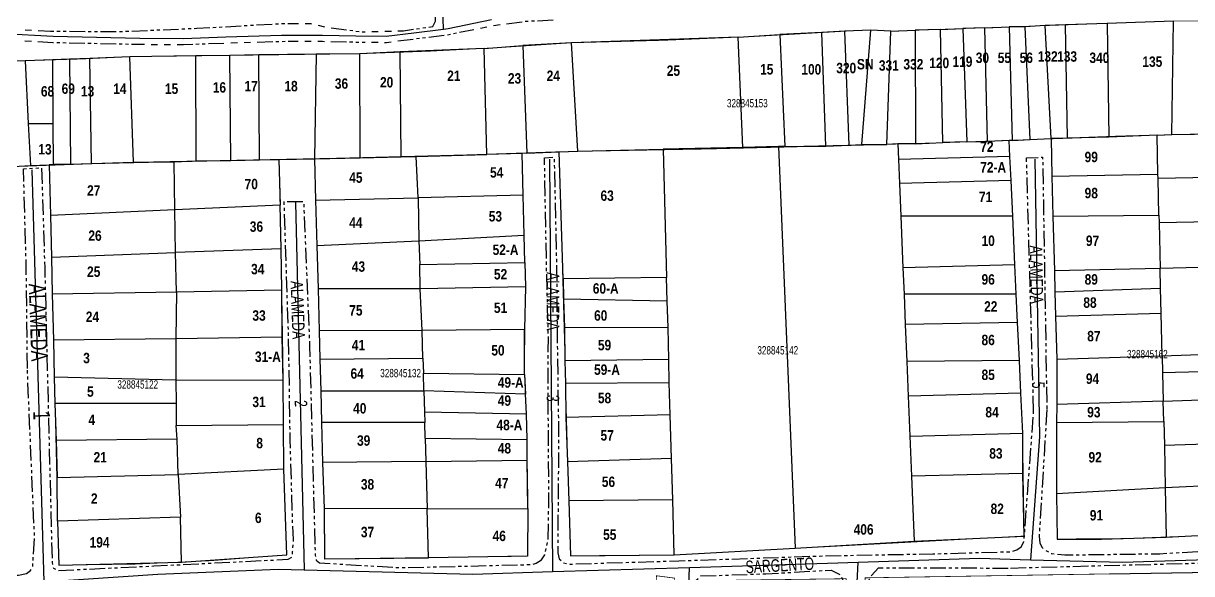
# Model space of a CAD drawing. Extents: x 204381 to 207261, y 4847713 to 4851061.
# Drawn here: x 204759.9 to 205040.5, y 4848637 to 4848769.2 of the extents above; entities that cross this region are included whole.
import ezdxf
from ezdxf.enums import TextEntityAlignment as Align

# ---------------------------------------------------------------- set-up
doc = ezdxf.new("R2010")
doc.units = 0
doc.header["$LTSCALE"] = 1.5
doc.header["$MEASUREMENT"] = 0
doc.linetypes.add('PHANTOMX2', pattern=[5, 2.5, -0.5, 0.5, -0.5, 0.5, -0.5])
for name, color, linetype in [('CD-MALHA-LOTES', 40, 'CONTINUOUS'), ('CD_TXT_QUADRA', 7, 'CONTINUOUS'), ('RU-QUADRAS', 210, 'CONTINUOUS'), ('SV-EIXO-RUA-N-PAV', 6, 'CONTINUOUS'), ('SV-RUA-NAO-PAV-S-GUIA-C-GUIA', 7, 'PHANTOMX2'), ('SV-TXT-RUA-N-PAV-S-GUIA-C-GUIA', 7, 'CONTINUOUS'), ('Th_NmrPort', 7, 'CONTINUOUS')]:
    doc.layers.add(name, color=color, linetype=linetype)
doc.styles.add('ARIAL', font='ARIAL.TTF')
doc.styles.get("Standard").update_dxf_attribs({"font": 'swisscbo.ttf'})

msp = doc.modelspace()

# ---------------------------------------------------------------- linework, layer by layer
at = {"layer": 'CD-MALHA-LOTES', "linetype": 'Continuous'}
for points in [[(205010.19, 4848768.87), (205005.3, 4848768.66)], [(205020.21, 4848769.19), (205010.19, 4848768.87)], [(205010.68, 4848741.6), (205010.19, 4848768.87)], [(205036.14, 4848769.76), (205020.21, 4848769.19)], [(205020.21, 4848769.19), (205020.58, 4848741.86)], [(205035.73, 4848742.47), (205036.14, 4848769.76)], [(204931.56, 4848765.86), (204941.61, 4848766.5)], [(204951.69, 4848766.99), (204941.61, 4848766.5)], [(204941.61, 4848766.5), (204942.81, 4848739.63)], [(204957.16, 4848767.31), (204951.69, 4848766.99)], [(204952.65, 4848739.69), (204951.69, 4848766.99)], [(204963.44, 4848767.56), (204957.16, 4848767.31)], [(204958.23, 4848739.9), (204957.16, 4848767.31)], [(204961.23, 4848740.12), (204963.44, 4848767.56)], [(204968.22, 4848767.33), (204963.44, 4848767.56)], [(204967.23, 4848740.12), (204968.22, 4848767.33)], [(204968.22, 4848767.33), (204974.11, 4848767.54)], [(204980.18, 4848767.76), (204974.11, 4848767.54)], [(204974.11, 4848767.54), (204974.19, 4848740.29)], [(204980.18, 4848767.76), (204985.48, 4848768)], [(204980.73, 4848740.55), (204980.18, 4848767.76)], [(204990.83, 4848768.14), (204985.48, 4848768)], [(204985.48, 4848768), (204986.48, 4848740.72)], [(204990.83, 4848768.14), (204996.68, 4848768.35)], [(204991.45, 4848740.81), (204990.83, 4848768.14)], [(205000.51, 4848768.35), (204996.68, 4848768.35)], [(204996.68, 4848768.35), (204997.38, 4848741.07)], [(205005.3, 4848768.66), (205000.51, 4848768.35)], [(205001.71, 4848741.27), (205000.51, 4848768.35)], [(205006.76, 4848741.51), (205005.3, 4848768.66)], [(204870.55, 4848763.17), (204879.82, 4848763.87)], [(204891.53, 4848764.53), (204879.82, 4848763.87)], [(204879.82, 4848763.87), (204880.78, 4848737.97)], [(204931.56, 4848765.86), (204891.53, 4848764.53)], [(204893.06, 4848738.46), (204891.53, 4848764.53)], [(204932.65, 4848739.39), (204931.56, 4848765.86)], [(204771, 4848760.57), (204766.95, 4848760.4)], [(204775.84, 4848760.77), (204771, 4848760.57)], [(204771, 4848760.57), (204771.24, 4848735.4)], [(204785.44, 4848761.18), (204775.84, 4848760.77)], [(204776.3, 4848735.51), (204775.84, 4848760.77)], [(204801.34, 4848761.4), (204785.44, 4848761.18)], [(204786.36, 4848735.82), (204785.44, 4848761.18)], [(204809.48, 4848761.51), (204801.34, 4848761.4)], [(204801.37, 4848736.2), (204801.34, 4848761.4)], [(204816.44, 4848761.62), (204809.48, 4848761.51)], [(204809.74, 4848736.23), (204809.48, 4848761.51)], [(204830.24, 4848761.8), (204816.44, 4848761.62)], [(204816.58, 4848736.37), (204816.44, 4848761.62)], [(204830.24, 4848761.8), (204829.83, 4848736.66)], [(204840.69, 4848761.9), (204830.24, 4848761.8)], [(204850.42, 4848762.37), (204840.69, 4848761.9)], [(204840.78, 4848736.89), (204840.69, 4848761.9)], [(204870.55, 4848763.17), (204850.42, 4848762.37)], [(204850.65, 4848737.1), (204850.42, 4848762.37)], [(204871.17, 4848737.68), (204870.55, 4848763.17)], [(204760.38, 4848760.22), (204750.7, 4848760.11)], [(204766.95, 4848760.4), (204760.38, 4848760.22)], [(204760.38, 4848760.22), (204761.06, 4848745.15)], [(204767.09, 4848745.15), (204766.95, 4848760.4)], [(204761.06, 4848745.15), (204761.6, 4848735.04)], [(204761.06, 4848745.15), (204767.09, 4848745.15)], [(204767.18, 4848735.29), (204767.09, 4848745.15)], [(204986.48, 4848740.72), (204991.45, 4848740.81)], [(204996.66, 4848741.03), (204991.45, 4848740.81)], [(204997.38, 4848741.07), (204996.66, 4848741.03)], [(204996.83, 4848737.22), (204996.66, 4848741.03)], [(204997.38, 4848741.07), (205001.71, 4848741.27)], [(205001.71, 4848741.27), (205006.76, 4848741.51)], [(205010.68, 4848741.6), (205006.76, 4848741.51)], [(205006.76, 4848741.51), (205006.9, 4848732.45)], [(205020.58, 4848741.86), (205010.68, 4848741.6)], [(205032.16, 4848742.3), (205020.58, 4848741.86)], [(205032.16, 4848742.3), (205035.73, 4848742.47)], [(205032.37, 4848732.94), (205032.16, 4848742.3)], [(205035.73, 4848742.47), (205046.71, 4848742.65)], [(204880.78, 4848737.97), (204888.56, 4848738.35)], [(204888.56, 4848738.35), (204893.06, 4848738.46)], [(204889.57, 4848707.82), (204888.56, 4848738.35)], [(204893.06, 4848738.46), (204913.59, 4848738.93)], [(204932.65, 4848739.39), (204913.59, 4848738.93)], [(204913.59, 4848738.93), (204914.33, 4848708.1)], [(204941.29, 4848739.58), (204932.65, 4848739.39)], [(204942.81, 4848739.63), (204941.29, 4848739.58)], [(204941.29, 4848739.58), (204945.26, 4848643.11)], [(204942.81, 4848739.63), (204952.65, 4848739.69)], [(204952.65, 4848739.69), (204958.23, 4848739.9)], [(204958.23, 4848739.9), (204961.23, 4848740.12)], [(204961.23, 4848740.12), (204967.23, 4848740.12)], [(204969.91, 4848740.22), (204967.23, 4848740.12)], [(204974.19, 4848740.29), (204969.91, 4848740.22)], [(204969.91, 4848740.22), (204970.05, 4848736.52)], [(204974.19, 4848740.29), (204980.73, 4848740.55)], [(204986.48, 4848740.72), (204980.73, 4848740.55)], [(204761.6, 4848735.04), (204766.14, 4848735.23)], [(204767.18, 4848735.29), (204766.14, 4848735.23)], [(204766.14, 4848735.23), (204766.42, 4848723.03)], [(204771.24, 4848735.4), (204767.18, 4848735.29)], [(204771.24, 4848735.4), (204776.3, 4848735.51)], [(204776.3, 4848735.51), (204786.36, 4848735.82)], [(204786.36, 4848735.82), (204796.09, 4848735.93)], [(204796.09, 4848735.93), (204801.37, 4848736.2)], [(204796.29, 4848724.36), (204796.09, 4848735.93)], [(204801.37, 4848736.2), (204809.74, 4848736.23)], [(204809.74, 4848736.23), (204816.58, 4848736.37)], [(204816.58, 4848736.37), (204821.25, 4848736.49)], [(204821.25, 4848736.49), (204829.83, 4848736.66)], [(204821.25, 4848736.49), (204821.54, 4848725.48)], [(204829.83, 4848736.66), (204840.78, 4848736.89)], [(204829.83, 4848736.66), (204830.1, 4848726.71)], [(204840.78, 4848736.89), (204850.65, 4848737.1)], [(204850.65, 4848737.1), (204854.22, 4848737.18)], [(204854.22, 4848737.18), (204871.17, 4848737.68)], [(204854.7, 4848727.3), (204854.22, 4848737.18)], [(204879.66, 4848737.94), (204871.17, 4848737.68)], [(204880.78, 4848737.97), (204879.66, 4848737.94)], [(204879.92, 4848727.93), (204879.66, 4848737.94)], [(204996.83, 4848737.22), (204970.05, 4848736.52)], [(204970.05, 4848736.52), (204970.3, 4848730.7)], [(204997.1, 4848731.41), (204996.83, 4848737.22)], [(204754.86, 4848734.67), (204761.6, 4848735.04)], [(205006.9, 4848732.45), (205032.37, 4848732.94)], [(205006.9, 4848732.45), (205007.16, 4848722.84)], [(205032.4, 4848731.96), (205032.37, 4848732.94)], [(205057.42, 4848732.42), (205032.4, 4848731.96)], [(204997.1, 4848731.41), (204970.3, 4848730.7)], [(204970.3, 4848730.7), (204970.62, 4848722.83)], [(204997.49, 4848722.83), (204997.1, 4848731.41)], [(205032.6, 4848723.08), (205032.4, 4848731.96)], [(204830.1, 4848726.71), (204854.7, 4848727.3)], [(204879.92, 4848727.93), (204854.7, 4848727.3)], [(204854.7, 4848727.3), (204854.87, 4848716.94)], [(204880.18, 4848718.27), (204879.92, 4848727.93)], [(204796.29, 4848724.36), (204766.42, 4848723.03)], [(204821.54, 4848725.48), (204796.29, 4848724.36)], [(204796.48, 4848714.12), (204796.29, 4848724.36)], [(204821.78, 4848715.02), (204821.54, 4848725.48)], [(204830.1, 4848726.71), (204830.39, 4848715.84)], [(204766.42, 4848723.03), (204766.65, 4848713.05)], [(204997.49, 4848722.83), (204970.62, 4848722.83)], [(204970.62, 4848722.83), (204971.14, 4848710.48)], [(204998.03, 4848711.19), (204997.49, 4848722.83)], [(205007.16, 4848722.84), (205032.6, 4848723.08)], [(205007.16, 4848722.84), (205007.51, 4848709.71)], [(205032.6, 4848723.08), (205032.64, 4848721.34)], [(205032.64, 4848721.34), (205057.67, 4848721.81)], [(205032.64, 4848721.34), (205032.9, 4848710.32)], [(204830.39, 4848715.84), (204854.87, 4848716.94)], [(204830.39, 4848715.84), (204830.67, 4848705.43)], [(204854.87, 4848716.94), (204880.18, 4848718.27)], [(204854.87, 4848716.94), (204855.12, 4848711.28)], [(204880.36, 4848711.72), (204880.18, 4848718.27)], [(204766.65, 4848713.05), (204796.48, 4848714.12)], [(204766.65, 4848713.05), (204766.86, 4848704.17)], [(204821.78, 4848715.02), (204796.48, 4848714.12)], [(204796.65, 4848704.7), (204796.48, 4848714.12)], [(204822.01, 4848705.16), (204821.78, 4848715.02)], [(204855.12, 4848711.28), (204880.36, 4848711.72)], [(204855.17, 4848705.43), (204855.12, 4848711.28)], [(204880.36, 4848711.72), (204880.51, 4848705.92)], [(204998.03, 4848711.19), (204971.14, 4848710.48)], [(204971.14, 4848710.48), (204971.4, 4848704.12)], [(204998.35, 4848704.12), (204998.03, 4848711.19)], [(205032.9, 4848710.32), (205007.51, 4848709.71)], [(205057.92, 4848710.93), (205032.9, 4848710.32)], [(205033.01, 4848705.6), (205032.9, 4848710.32)], [(204914.33, 4848708.1), (204889.57, 4848707.82)], [(204889.57, 4848707.82), (204889.64, 4848702.95)], [(204914.53, 4848702.43), (204914.33, 4848708.1)], [(205007.51, 4848709.71), (205007.65, 4848704.66)], [(204766.86, 4848704.17), (204796.65, 4848704.7)], [(204796.65, 4848704.7), (204796.53, 4848693.43)], [(204796.65, 4848704.7), (204822.01, 4848705.16)], [(204822.03, 4848693.81), (204822.01, 4848705.16)], [(204855.17, 4848705.43), (204830.67, 4848705.43)], [(204830.67, 4848705.43), (204830.94, 4848695.31)], [(204880.51, 4848705.92), (204855.17, 4848705.43)], [(204855.67, 4848695.43), (204855.17, 4848705.43)], [(204880.51, 4848705.92), (204880.27, 4848695.6)], [(205007.65, 4848704.66), (205033.01, 4848705.6)], [(205007.65, 4848704.66), (205007.8, 4848698.85)], [(205033.15, 4848699.55), (205033.01, 4848705.6)], [(204766.86, 4848704.17), (204767.11, 4848693.05)], [(204914.53, 4848702.43), (204889.64, 4848702.95)], [(204889.64, 4848702.95), (204889.84, 4848696.02)], [(204914.73, 4848696.08), (204914.53, 4848702.43)], [(204998.35, 4848704.12), (204971.4, 4848704.12)], [(204971.4, 4848704.12), (204971.71, 4848696.8)], [(204998.67, 4848697.28), (204998.35, 4848704.12)], [(205007.8, 4848698.85), (205033.15, 4848699.55)], [(205007.8, 4848698.85), (205008.08, 4848688.48)], [(205033.39, 4848689.33), (205033.15, 4848699.55)], [(204914.73, 4848696.08), (204889.84, 4848696.02)], [(204889.84, 4848696.02), (204889.97, 4848688.14)], [(204914.93, 4848688.41), (204914.73, 4848696.08)], [(204998.67, 4848697.28), (204971.71, 4848696.8)], [(204971.71, 4848696.8), (204972.08, 4848687.94)], [(204999.09, 4848688.18), (204998.67, 4848697.28)], [(204796.53, 4848693.43), (204767.11, 4848693.05)], [(204822.03, 4848693.81), (204796.53, 4848693.43)], [(204796.53, 4848693.43), (204796.53, 4848683.46)], [(204822.32, 4848683.4), (204822.03, 4848693.81)], [(204855.67, 4848695.43), (204830.94, 4848695.31)], [(204830.94, 4848695.31), (204831.12, 4848688.48)], [(204880.27, 4848695.6), (204855.67, 4848695.43)], [(204855.86, 4848688.72), (204855.67, 4848695.43)], [(204880.23, 4848684.82), (204880.27, 4848695.6)], [(204767.11, 4848693.05), (204767.32, 4848684.17)], [(204831.12, 4848688.48), (204855.86, 4848688.72)], [(204831.12, 4848688.48), (204831.32, 4848680.9)], [(204855.86, 4848688.72), (204855.97, 4848685.18)], [(204914.93, 4848688.41), (204889.97, 4848688.14)], [(204889.97, 4848688.14), (204890.1, 4848682.64)], [(204915, 4848682.84), (204914.93, 4848688.41)], [(204999.09, 4848688.18), (204972.08, 4848687.94)], [(204972.08, 4848687.94), (204972.42, 4848679.62)], [(204999.45, 4848680.33), (204999.09, 4848688.18)], [(205008.08, 4848688.48), (205008.07, 4848677.63)], [(205008.08, 4848688.48), (205033.39, 4848689.33)], [(205033.39, 4848689.33), (205058.4, 4848690.17)], [(205033.39, 4848689.33), (205033.48, 4848685.19)], [(204855.97, 4848685.18), (204880.23, 4848684.82)], [(204856.09, 4848680.87), (204855.97, 4848685.18)], [(204880.23, 4848684.82), (204880.48, 4848680.09)], [(205058.49, 4848685.88), (205033.48, 4848685.19)], [(205033.48, 4848685.19), (205033.64, 4848678.44)], [(204796.53, 4848683.46), (204767.32, 4848684.17)], [(204767.32, 4848684.17), (204767.47, 4848677.85)], [(204822.32, 4848683.4), (204796.53, 4848683.46)], [(204796.53, 4848683.46), (204796.61, 4848677.83)], [(204822.39, 4848672.8), (204822.32, 4848683.4)], [(204915, 4848682.84), (204890.1, 4848682.64)], [(204890.1, 4848682.64), (204890.17, 4848674.47)], [(204915.2, 4848675.13), (204915, 4848682.84)], [(204831.32, 4848680.9), (204856.09, 4848680.87)], [(204831.32, 4848680.9), (204831.52, 4848673.3)], [(204880.48, 4848680.09), (204856.09, 4848680.87)], [(204856.09, 4848680.87), (204856.23, 4848675.83)], [(204880.73, 4848675.36), (204880.48, 4848680.09)], [(204999.45, 4848680.33), (204972.42, 4848679.62)], [(204972.42, 4848679.62), (204972.82, 4848670.01)], [(204999.89, 4848670.71), (204999.45, 4848680.33)], [(205033.64, 4848678.44), (205058.65, 4848679.28)], [(204796.61, 4848677.83), (204767.47, 4848677.85)], [(204767.47, 4848677.85), (204767.8, 4848668.96)], [(204796.61, 4848677.83), (204796.61, 4848672.55)], [(205008.07, 4848677.63), (205007.99, 4848673.25)], [(205033.64, 4848678.44), (205008.07, 4848677.63)], [(205033.75, 4848673.51), (205033.64, 4848678.44)], [(204856.23, 4848675.83), (204880.73, 4848675.36)], [(204856.23, 4848675.83), (204856.3, 4848673.3)], [(204880.86, 4848669.23), (204880.73, 4848675.36)], [(204915.2, 4848675.13), (204890.17, 4848674.47)], [(204890.17, 4848674.47), (204890.61, 4848663.87)], [(204915.53, 4848664.67), (204915.2, 4848675.13)], [(205007.99, 4848673.25), (205033.75, 4848673.51)], [(205033.75, 4848673.51), (205033.92, 4848667.81)], [(204796.61, 4848672.55), (204822.39, 4848672.8)], [(204796.82, 4848669.28), (204796.61, 4848672.55)], [(204822.46, 4848662.09), (204822.39, 4848672.8)], [(204831.52, 4848673.3), (204831.78, 4848663.7)], [(204856.3, 4848673.3), (204831.52, 4848673.3)], [(204856.41, 4848669.5), (204856.3, 4848673.3)], [(204972.82, 4848670.01), (204999.89, 4848670.71)], [(204999.93, 4848661.01), (204999.89, 4848670.71)], [(205007.99, 4848673.25), (205007.99, 4848656.14)], [(204796.82, 4848669.28), (204767.8, 4848668.96)], [(204767.8, 4848668.96), (204768.05, 4848660.11)], [(204797.1, 4848660.82), (204796.82, 4848669.28)], [(204856.41, 4848669.5), (204880.86, 4848669.23)], [(204856.41, 4848669.5), (204856.57, 4848663.94)], [(204880.86, 4848664.2), (204880.86, 4848669.23)], [(204972.82, 4848670.01), (204973.22, 4848660.4)], [(205033.92, 4848667.81), (205058.89, 4848668.68)], [(205033.92, 4848667.81), (205034.12, 4848657.57)], [(204856.57, 4848663.94), (204831.78, 4848663.7)], [(204831.78, 4848663.7), (204832.11, 4848652.6)], [(204856.57, 4848663.94), (204880.86, 4848664.2)], [(204856.57, 4848663.94), (204856.9, 4848652.57)], [(204881.03, 4848652.65), (204880.86, 4848664.2)], [(204915.53, 4848664.67), (204890.61, 4848663.87)], [(204890.61, 4848663.87), (204890.9, 4848654.47)], [(204915.86, 4848654.7), (204915.53, 4848664.67)], [(204768.05, 4848660.11), (204797.1, 4848660.82)], [(204768.12, 4848649.56), (204768.05, 4848660.11)], [(204822.46, 4848662.09), (204797.1, 4848660.82)], [(204797.1, 4848660.82), (204797.63, 4848650.52)], [(204823.15, 4848641.48), (204822.46, 4848662.09)], [(204999.93, 4848661.01), (204973.22, 4848660.4)], [(204973.22, 4848660.4), (204973.87, 4848644.74)], [(205000.26, 4848646.01), (204999.93, 4848661.01)], [(205034.12, 4848657.57), (205007.99, 4848656.14)], [(205047.62, 4848658.21), (205034.12, 4848657.57)], [(205034.12, 4848657.57), (205034.31, 4848645.71)], [(204915.86, 4848654.7), (204890.9, 4848654.47)], [(204890.9, 4848654.47), (204891.29, 4848641.26)], [(204916.19, 4848641.47), (204915.86, 4848654.7)], [(205007.99, 4848656.14), (205008.16, 4848645.29)], [(204856.9, 4848652.57), (204832.11, 4848652.6)], [(204832.11, 4848652.6), (204832.2, 4848640.5)], [(204856.9, 4848652.57), (204881.03, 4848652.65)], [(204857.23, 4848640.75), (204856.9, 4848652.57)], [(204881.03, 4848652.65), (204880.95, 4848641.15)], [(204797.63, 4848650.52), (204768.12, 4848649.56)], [(204768.12, 4848649.56), (204768.41, 4848639)], [(204797.89, 4848639.69), (204797.63, 4848650.52)], [(204973.87, 4848644.74), (205000.26, 4848646.01)], [(205018.81, 4848645.24), (205034.31, 4848645.71)], [(205034.31, 4848645.71), (205048.08, 4848646.47)], [(204916.19, 4848641.47), (204945.26, 4848643.11)], [(204945.26, 4848643.11), (204973.87, 4848644.74)], [(205008.16, 4848645.29), (205018.81, 4848645.24)], [(204797.89, 4848639.69), (204823.15, 4848641.48)], [(204832.2, 4848640.5), (204857.23, 4848640.75)], [(204880.95, 4848641.15), (204857.23, 4848640.75)], [(204891.29, 4848641.26), (204916.19, 4848641.47)], [(204768.41, 4848639), (204797.89, 4848639.69)]]:
    msp.add_lwpolyline(points, dxfattribs=at)
at = {"layer": 'CD-MALHA-LOTES'}
msp.add_lwpolyline([(205020.76, 4848636.91), (205070.65, 4848637.72)], dxfattribs=at)
at = {"layer": 'RU-QUADRAS', "color": 6, "linetype": 'Continuous', "const_width": 0.18}
for points in [[(204750.7, 4848760.11, 0.012158), (204785.44, 4848761.18), (204840.69, 4848761.9, 0.011114), (204891.53, 4848764.53, 0.011684), (204957.16, 4848767.31, -0.043962), (204968.22, 4848767.33), (205036.14, 4848769.76), (205099.42, 4848770.14)], [(204690.33, 4848628.49), (204911.9, 4848634.35), (204911.95, 4848636.46), (204916.3, 4848635.89), (204913.78, 4848512.84), (204917.57, 4848511.97), (204920.93, 4848604.63), (204920.31, 4848618.21), (204922.1, 4848623.59), (204922.81, 4848635.28), (204957.51, 4848635.75, -0.01129), (204953.28, 4848572.2), (204949.29, 4848543.85), (204946.48, 4848510.95), (204947.05, 4848499.11), (204949.41, 4848497.73), (204951.3, 4848513.62), (204949.76, 4848513.82), (204960.45, 4848588.65), (204962.07, 4848635.96), (205190.61, 4848639.67)]]:
    msp.add_lwpolyline(points, format="xyb", dxfattribs=at)
msp.add_lwpolyline([(205057.08, 4848742.82), (205035.73, 4848742.47), (204974.19, 4848740.29), (204888.56, 4848738.35), (204854.22, 4848737.18), (204786.36, 4848735.82), (204754.86, 4848734.67)], dxfattribs=at)
for points in [[(204888.56, 4848738.35, 0.004767), (204996.66, 4848741.03), (204999.89, 4848670.71), (205000.26, 4848646.01), (204916.19, 4848641.47), (204891.29, 4848641.26)], [(205006.76, 4848741.51, -0.008367), (205057.08, 4848742.82), (205058.89, 4848668.68), (205058.16, 4848647.18, -0.022753), (205008.16, 4848645.29), (205008.08, 4848688.48)], [(204829.83, 4848736.66), (204879.66, 4848737.94), (204880.51, 4848705.92), (204880.23, 4848684.82, -0.018594), (204880.95, 4848641.15), (204832.2, 4848640.5), (204832.11, 4848652.6)], [(204766.14, 4848735.23), (204821.25, 4848736.49, -0.006903), (204822.46, 4848662.09), (204823.15, 4848641.48, -0.023676), (204768.41, 4848639)]]:
    msp.add_lwpolyline(points, format="xyb", close=True, dxfattribs=at)
at = {"layer": 'SV-EIXO-RUA-N-PAV', "flags": 128}
for points in [[(204860.78, 4848767.84), (204860.48, 4848777.58), (204859.44, 4848792.25), (204859.29, 4848804.6), (204859.29, 4848817.15), (204858.84, 4848830.43), (204858.08, 4848835.89), (204857.67, 4848840.98), (204856.43, 4848884.67), (204854.71, 4848940.28)], [(204860.78, 4848767.84), (204860.48, 4848777.58), (204859.44, 4848792.25), (204859.29, 4848804.6), (204859.29, 4848817.15), (204858.84, 4848830.43), (204858.08, 4848835.89), (204857.67, 4848840.98), (204856.43, 4848884.67), (204854.71, 4848940.28)], [(204755.17, 4848766.73), (204767.04, 4848766.1), (204787.87, 4848765.64), (204798.33, 4848765.6), (204808.56, 4848765.96), (204821.93, 4848766.35), (204831.77, 4848766.36), (204839.78, 4848766.18), (204847.02, 4848766.1), (204853.71, 4848766.94), (204860.78, 4848767.84), (204861.93, 4848767.99), (204872.33, 4848770.11)], [(204755.17, 4848766.73), (204767.04, 4848766.1), (204787.87, 4848765.64), (204798.33, 4848765.6), (204808.56, 4848765.96), (204821.93, 4848766.35), (204831.77, 4848766.36), (204839.78, 4848766.18), (204847.02, 4848766.1), (204853.71, 4848766.94), (204860.78, 4848767.84), (204861.93, 4848767.99), (204872.33, 4848770.11)], [(204886.27, 4848736.57), (204886.98, 4848637.45)], [(204886.27, 4848736.57), (204886.98, 4848637.45)], [(205002.77, 4848736.57), (205003.96, 4848669.86), (205001.74, 4848640.31)], [(205002.77, 4848736.57), (205003.96, 4848669.86), (205001.74, 4848640.31)], [(204761.96, 4848733.97), (204764.83, 4848635.03)], [(204761.96, 4848733.97), (204764.83, 4848635.03)], [(204825.24, 4848726.16), (204827.37, 4848637.88)], [(204825.24, 4848726.16), (204827.37, 4848637.88)], [(204739.01, 4848633.31), (204764.83, 4848635.03), (204792.24, 4848636.86), (204821.1, 4848638.04), (204827.37, 4848637.88), (204867.82, 4848636.86), (204886.98, 4848637.45), (204919.84, 4848638.45), (204952.98, 4848639.46), (204960.35, 4848639.7), (204989.53, 4848640.65), (205001.74, 4848640.31), (205023.83, 4848639.7), (205061.92, 4848640.96)], [(204739.01, 4848633.31), (204764.83, 4848635.03), (204792.24, 4848636.86), (204821.1, 4848638.04), (204827.37, 4848637.88), (204867.82, 4848636.86), (204886.98, 4848637.45), (204919.84, 4848638.45), (204952.98, 4848639.46), (204960.35, 4848639.7), (204989.53, 4848640.65), (205001.74, 4848640.31), (205023.83, 4848639.7), (205061.92, 4848640.96)], [(204915.8, 4848531.74), (204919.84, 4848638.45)], [(204915.8, 4848531.74), (204919.84, 4848638.45)], [(204948.66, 4848517.92), (204957.28, 4848586.04), (204959.08, 4848613.69), (204960.35, 4848639.7)], [(204948.66, 4848517.92), (204957.28, 4848586.04), (204959.08, 4848613.69), (204960.35, 4848639.7)]]:
    msp.add_lwpolyline(points, dxfattribs=at)
at = {"layer": 'SV-RUA-NAO-PAV-S-GUIA-C-GUIA', "flags": 128}
for points in [[(204763.47, 4848767.46), (204766.42, 4848767.31), (204783.07, 4848767.24), (204801.57, 4848768.02), (204822.28, 4848769.18), (204825.98, 4848769.17)], [(204763.47, 4848767.46), (204766.42, 4848767.31), (204783.07, 4848767.24), (204801.57, 4848768.02), (204822.28, 4848769.18), (204825.98, 4848769.17)], [(204827.55, 4848769.16), (204828.83, 4848769.16), (204829.12, 4848769.09)], [(204827.55, 4848769.16), (204828.83, 4848769.16), (204829.12, 4848769.09)], [(204849.86, 4848767.38), (204851.17, 4848767.41), (204858.27, 4848768.47), (204858.85, 4848769.71), (204858.9, 4848771.39)], [(204849.86, 4848767.38), (204851.17, 4848767.41), (204858.27, 4848768.47), (204858.85, 4848769.71), (204858.9, 4848771.39)], [(204872.81, 4848768.69), (204874.39, 4848768.9)], [(204872.81, 4848768.69), (204874.39, 4848768.9)], [(204875.96, 4848769.1), (204880.63, 4848769.72), (204887.67, 4848770.04)], [(204875.96, 4848769.1), (204880.63, 4848769.72), (204887.67, 4848770.04)], [(204760.33, 4848767.61), (204761.9, 4848767.53)], [(204760.33, 4848767.61), (204761.9, 4848767.53)], [(204830.69, 4848768.74), (204832.25, 4848768.4)], [(204830.69, 4848768.74), (204832.25, 4848768.4)], [(204833.82, 4848768.13), (204841.42, 4848767.15), (204842.01, 4848767.17)], [(204833.82, 4848768.13), (204841.42, 4848767.15), (204842.01, 4848767.17)], [(204843.58, 4848767.21), (204845.15, 4848767.25)], [(204843.58, 4848767.21), (204845.15, 4848767.25)], [(204846.72, 4848767.29), (204848.29, 4848767.34)], [(204846.72, 4848767.29), (204848.29, 4848767.34)], [(204849.82, 4848764.97), (204853.89, 4848765.48), (204862.17, 4848766.54), (204868.09, 4848767.74)], [(204849.82, 4848764.97), (204853.89, 4848765.48), (204862.17, 4848766.54), (204868.09, 4848767.74)], [(204869.66, 4848768.07), (204871.24, 4848768.39)], [(204869.66, 4848768.07), (204871.24, 4848768.39)], [(204760.28, 4848764.99), (204761.85, 4848764.9)], [(204760.28, 4848764.99), (204761.85, 4848764.9)], [(204763.42, 4848764.82), (204766.99, 4848764.63), (204787.86, 4848764.17), (204788.99, 4848764.17)], [(204763.42, 4848764.82), (204766.99, 4848764.63), (204787.86, 4848764.17), (204788.99, 4848764.17)], [(204790.56, 4848764.16), (204792.13, 4848764.15)], [(204790.56, 4848764.16), (204792.13, 4848764.15)], [(204793.7, 4848764.15), (204795.27, 4848764.14)], [(204793.7, 4848764.15), (204795.27, 4848764.14)], [(204796.84, 4848764.13), (204798.35, 4848764.13), (204808.19, 4848764.47)], [(204796.84, 4848764.13), (204798.35, 4848764.13), (204808.19, 4848764.47)], [(204809.76, 4848764.52), (204811.33, 4848764.57)], [(204809.76, 4848764.52), (204811.33, 4848764.57)], [(204812.9, 4848764.61), (204814.47, 4848764.66)], [(204812.9, 4848764.61), (204814.47, 4848764.66)], [(204816.04, 4848764.71), (204821.96, 4848764.88), (204825.91, 4848764.89)], [(204816.04, 4848764.71), (204821.96, 4848764.88), (204825.91, 4848764.89)], [(204827.48, 4848764.89), (204829.05, 4848764.89)], [(204827.48, 4848764.89), (204829.05, 4848764.89)], [(204830.62, 4848764.89), (204831.76, 4848764.89), (204832.19, 4848764.88)], [(204830.62, 4848764.89), (204831.76, 4848764.89), (204832.19, 4848764.88)], [(204833.76, 4848764.85), (204839.75, 4848764.71), (204841.97, 4848764.68)], [(204833.76, 4848764.85), (204839.75, 4848764.71), (204841.97, 4848764.68)], [(204843.54, 4848764.67), (204845.11, 4848764.65)], [(204843.54, 4848764.67), (204845.11, 4848764.65)], [(204846.67, 4848764.63), (204847.1, 4848764.63), (204848.25, 4848764.77)], [(204846.67, 4848764.63), (204847.1, 4848764.63), (204848.25, 4848764.77)], [(204760.87, 4848686.24), (204760.8, 4848693.69), (204760.57, 4848712.21), (204759.93, 4848734.28), (204764.28, 4848734.49), (204765.03, 4848710.62), (204765.66, 4848685.84), (204766.3, 4848659.79), (204766.83, 4848639.63), (204767.15, 4848638.25), (204768.32, 4848637.72), (204791.24, 4848638.81), (204823.47, 4848640.42), (204824.42, 4848641.01), (204824.58, 4848642.28), (204824.79, 4848645.15), (204824.59, 4848648.73), (204823.99, 4848669.07), (204823.6, 4848693.9), (204822.54, 4848726.37), (204827.21, 4848726.37), (204828.65, 4848691.6), (204829.99, 4848641.43), (204830.26, 4848640.21), (204831.05, 4848639.57), (204850.47, 4848638.4), (204880.91, 4848639.13), (204882.01, 4848639.2), (204883.07, 4848639.47), (204884.3, 4848640.32), (204885.14, 4848641.48), (204885.92, 4848645.28), (204886.12, 4848655.08), (204885.97, 4848675.41), (204885.98, 4848694.15), (204885.57, 4848709.82), (204885.05, 4848736.92), (204887.37, 4848737.04), (204887.96, 4848710.4), (204888.15, 4848690.14), (204888.45, 4848669.58), (204888.22, 4848641.96), (204888.59, 4848640.53), (204889.65, 4848639.57), (204891.25, 4848639.26), (204917.29, 4848640.05), (204952.03, 4848641.24), (204978.31, 4848641.73), (204997.25, 4848642.25), (204998.46, 4848642.66), (204999.5, 4848643.38), (205000.2, 4848644.6), (205002.52, 4848675.94)], [(204760.87, 4848686.24), (204760.8, 4848693.69), (204760.57, 4848712.21), (204759.93, 4848734.28), (204764.28, 4848734.49), (204765.03, 4848710.62), (204765.66, 4848685.84), (204766.3, 4848659.79), (204766.83, 4848639.63), (204767.15, 4848638.25), (204768.32, 4848637.72), (204791.24, 4848638.81), (204823.47, 4848640.42), (204824.42, 4848641.01), (204824.58, 4848642.28), (204824.79, 4848645.15), (204824.59, 4848648.73), (204823.99, 4848669.07), (204823.6, 4848693.9), (204822.54, 4848726.37), (204827.21, 4848726.37), (204828.65, 4848691.6), (204829.99, 4848641.43), (204830.26, 4848640.21), (204831.05, 4848639.57), (204850.47, 4848638.4), (204880.91, 4848639.13), (204882.01, 4848639.2), (204883.07, 4848639.47), (204884.3, 4848640.32), (204885.14, 4848641.48), (204885.92, 4848645.28), (204886.12, 4848655.08), (204885.97, 4848675.41), (204885.98, 4848694.15), (204885.57, 4848709.82), (204885.05, 4848736.92), (204887.37, 4848737.04), (204887.96, 4848710.4), (204888.15, 4848690.14), (204888.45, 4848669.58), (204888.22, 4848641.96), (204888.59, 4848640.53), (204889.65, 4848639.57), (204891.25, 4848639.26), (204917.29, 4848640.05), (204952.03, 4848641.24), (204978.31, 4848641.73), (204997.25, 4848642.25), (204998.46, 4848642.66), (204999.5, 4848643.38), (205000.2, 4848644.6), (205002.52, 4848675.94)], [(205002.52, 4848675.94), (205000.82, 4848736.87), (205004.68, 4848737.03), (205005.7, 4848676.41)], [(205002.52, 4848675.94), (205000.82, 4848736.87), (205004.68, 4848737.03), (205005.7, 4848676.41)], [(205005.7, 4848676.41), (205003.84, 4848645.9), (205003.99, 4848644.37), (205004.49, 4848643.31), (205005.35, 4848642.57), (205006.86, 4848641.77), (205010.05, 4848641.46), (205032.84, 4848641.76), (205054.8, 4848642.97), (205056.67, 4848643.21), (205058.58, 4848644.06), (205059.64, 4848645.22), (205060.6, 4848647.88), (205060.9, 4848649.94), (205063.77, 4848726.5)], [(205005.7, 4848676.41), (205003.84, 4848645.9), (205003.99, 4848644.37), (205004.49, 4848643.31), (205005.35, 4848642.57), (205006.86, 4848641.77), (205010.05, 4848641.46), (205032.84, 4848641.76), (205054.8, 4848642.97), (205056.67, 4848643.21), (205058.58, 4848644.06), (205059.64, 4848645.22), (205060.6, 4848647.88), (205060.9, 4848649.94), (205063.77, 4848726.5)], [(204698.51, 4848634.6), (204702.97, 4848634.42), (204722.14, 4848634.67), (204743.25, 4848635.72), (204758.72, 4848636.6), (204760.66, 4848637.01), (204761.62, 4848637.73), (204762.16, 4848638.78), (204762.59, 4848645.89), (204760.87, 4848686.24)], [(204698.51, 4848634.6), (204702.97, 4848634.42), (204722.14, 4848634.67), (204743.25, 4848635.72), (204758.72, 4848636.6), (204760.66, 4848637.01), (204761.62, 4848637.73), (204762.16, 4848638.78), (204762.59, 4848645.89), (204760.87, 4848686.24)], [(204996.95, 4848638.31), (205100.54, 4848641.06)], [(204996.95, 4848638.31), (205100.54, 4848641.06)], [(204917.24, 4848532.04), (204917.53, 4848536.86), (204917.59, 4848541.85), (204917.65, 4848547.32), (204917.71, 4848553.43), (204918, 4848558.16), (204918.41, 4848564.82), (204918.94, 4848570.35), (204919.23, 4848575.16), (204919.76, 4848581.1), (204919.82, 4848587.06), (204920.16, 4848592.14), (204919.88, 4848597.37), (204919.88, 4848602.72), (204919.94, 4848608.53), (204920.12, 4848613.88), (204920.47, 4848618.9), (204921.1, 4848624.62), (204921, 4848628.09), (204921, 4848632.91), (204921.41, 4848635.32), (204922.61, 4848636.41), (204938.24, 4848636.95), (204953.89, 4848637.81), (204955.98, 4848636.73), (204957.84, 4848633.51), (204958.52, 4848629.1), (204958.35, 4848622.74), (204957.76, 4848613.16), (204957.42, 4848606.5), (204957.04, 4848601.2), (204956.61, 4848594.71), (204956.45, 4848590.66), (204955.8, 4848585.94), (204955.05, 4848581.02), (204954.45, 4848576.69), (204954.11, 4848572.32), (204953.52, 4848565.88), (204952.67, 4848560.37), (204951.91, 4848554.86), (204951.23, 4848549.73), (204950.55, 4848544.72), (204949.79, 4848539.13), (204948.94, 4848532.85), (204948.52, 4848528.86), (204948.09, 4848522.93), (204947.92, 4848519.96), (204947.75, 4848517.84), (204949.45, 4848517.63)], [(204917.24, 4848532.04), (204917.53, 4848536.86), (204917.59, 4848541.85), (204917.65, 4848547.32), (204917.71, 4848553.43), (204918, 4848558.16), (204918.41, 4848564.82), (204918.94, 4848570.35), (204919.23, 4848575.16), (204919.76, 4848581.1), (204919.82, 4848587.06), (204920.16, 4848592.14), (204919.88, 4848597.37), (204919.88, 4848602.72), (204919.94, 4848608.53), (204920.12, 4848613.88), (204920.47, 4848618.9), (204921.1, 4848624.62), (204921, 4848628.09), (204921, 4848632.91), (204921.41, 4848635.32), (204922.61, 4848636.41), (204938.24, 4848636.95), (204953.89, 4848637.81), (204955.98, 4848636.73), (204957.84, 4848633.51), (204958.52, 4848629.1), (204958.35, 4848622.74), (204957.76, 4848613.16), (204957.42, 4848606.5), (204957.04, 4848601.2), (204956.61, 4848594.71), (204956.45, 4848590.66), (204955.8, 4848585.94), (204955.05, 4848581.02), (204954.45, 4848576.69), (204954.11, 4848572.32), (204953.52, 4848565.88), (204952.67, 4848560.37), (204951.91, 4848554.86), (204951.23, 4848549.73), (204950.55, 4848544.72), (204949.79, 4848539.13), (204948.94, 4848532.85), (204948.52, 4848528.86), (204948.09, 4848522.93), (204947.92, 4848519.96), (204947.75, 4848517.84), (204949.45, 4848517.63)], [(204949.45, 4848517.63), (204949.87, 4848520.26), (204950.21, 4848522.55), (204950.98, 4848528.1), (204951.57, 4848532.68), (204952.42, 4848538.62), (204953.01, 4848544.17), (204953.77, 4848549.43), (204954.45, 4848554.6), (204955.39, 4848560.03), (204956.06, 4848565.63), (204956.91, 4848572.03), (204957.08, 4848576.61), (204957.84, 4848580.25), (204958.86, 4848585.43), (204959.54, 4848590.39), (204959.71, 4848594.54), (204960.13, 4848601.07), (204960.22, 4848606.58), (204960.56, 4848613.32), (204961.15, 4848622.91), (204961.41, 4848629.01), (204962.17, 4848633.93), (204963.61, 4848636.56), (204965.28, 4848638.38), (204996.95, 4848638.31)], [(204949.45, 4848517.63), (204949.87, 4848520.26), (204950.21, 4848522.55), (204950.98, 4848528.1), (204951.57, 4848532.68), (204952.42, 4848538.62), (204953.01, 4848544.17), (204953.77, 4848549.43), (204954.45, 4848554.6), (204955.39, 4848560.03), (204956.06, 4848565.63), (204956.91, 4848572.03), (204957.08, 4848576.61), (204957.84, 4848580.25), (204958.86, 4848585.43), (204959.54, 4848590.39), (204959.71, 4848594.54), (204960.13, 4848601.07), (204960.22, 4848606.58), (204960.56, 4848613.32), (204961.15, 4848622.91), (204961.41, 4848629.01), (204962.17, 4848633.93), (204963.61, 4848636.56), (204965.28, 4848638.38), (204996.95, 4848638.31)]]:
    msp.add_lwpolyline(points, dxfattribs=at)

# ---------------------------------------------------------------- texts
at = {"layer": 'CD_TXT_QUADRA', "color": 7, "linetype": 'Continuous', "style": 'ARIAL', "width": 0.7}
for s, p in [('328845153', (204928.87, 4848749.02)), ('328845142', (204936.18, 4848689.64)), ('328845162', (205024.93, 4848688.73)), ('328845132', (204845.61, 4848684.16)), ('328845122', (204782.48, 4848681.42))]:
    msp.add_text(s, height=2, dxfattribs=at).set_placement(p)
at = {"layer": 'SV-TXT-RUA-N-PAV-S-GUIA-C-GUIA', "style": 'ARIAL', "width": 0.7}
for s, height, rotation, p in [('ALAMEDA                       5', 3, 271, (205001.59, 4848715.83)), ('ALAMEDA                       5', 3, 271, (205001.59, 4848715.83)), ('ALAMEDA                  2', 3, 272, (204824.06, 4848707.28)), ('ALAMEDA                  2', 3, 272, (204824.06, 4848707.28)), ('ALAMEDA                   3', 3, 270, (204885.58, 4848709.42)), ('ALAMEDA                   3', 3, 270, (204885.58, 4848709.42)), ('ALAMEDA           1', 4, 272, (204761.19, 4848706.62)), ('ALAMEDA           1', 4, 272, (204761.19, 4848706.62)), ('SARGENTO', 3, 3, (204933.43, 4848637.05)), ('SARGENTO', 3, 3, (204933.43, 4848637.05))]:
    msp.add_text(s, height=height, rotation=rotation, dxfattribs=at).set_placement(p)
at = {"layer": 'Th_NmrPort', "color": 1}
for s, p in [('SN', (204960.09, 4848759.39)), ('332', (204971.26, 4848759.39)), ('120', (204977.46, 4848759.69)), ('119', (204983.04, 4848760)), ('30', (204988.63, 4848760.93)), ('55', (204993.9, 4848760.93)), ('56', (204999.17, 4848760.93)), ('132', (205003.51, 4848761.24)), ('133', (205008.17, 4848761.24)), ('340', (205015.92, 4848760.93)), ('135', (205028.64, 4848760)), ('21', (204861.69, 4848756.6)), ('24', (204885.58, 4848756.6)), ('25', (204914.42, 4848757.84)), ('15', (204936.83, 4848758.15)), ('100', (204946.75, 4848758.15)), ('320', (204955.13, 4848758.46)), ('331', (204965.36, 4848759.08)), ('16', (204805.39, 4848753.81)), ('17', (204813, 4848754.12)), ('18', (204822.61, 4848754.12)), ('36', (204834.71, 4848754.74)), ('20', (204845.56, 4848755.05)), ('23', (204876.27, 4848755.98)), ('68', (204764.13, 4848752.88)), ('69', (204769.1, 4848753.5)), ('13', (204773.75, 4848752.88)), ('14', (204781.5, 4848753.5)), ('15', (204793.91, 4848753.5)), ('72', (204989.7, 4848739.57)), ('13', (204763.51, 4848738.95)), ('99', (205014.77, 4848737.09)), ('72-A', (204989.7, 4848734.61)), ('45', (204838.17, 4848732.14)), ('54', (204871.98, 4848733.38)), ('27', (204775.21, 4848729.04)), ('70', (204813.05, 4848730.59)), ('98', (205014.77, 4848728.42)), ('63', (204898.51, 4848727.8)), ('71', (204989.39, 4848727.49)), ('53', (204871.67, 4848722.85)), ('36', (204814.29, 4848720.37)), ('44', (204838.17, 4848721.3)), ('26', (204775.52, 4848718.2)), ('52-A', (204872.6, 4848714.79)), ('10', (204990.01, 4848716.96)), ('97', (205015.08, 4848716.96)), ('25', (204775.21, 4848709.53)), ('34', (204814.6, 4848710.15)), ('43', (204838.79, 4848710.77)), ('52', (204872.91, 4848708.91)), ('96', (204990.01, 4848707.67)), ('89', (205014.77, 4848707.67)), ('60-A', (204896.65, 4848705.5)), ('51', (204872.91, 4848700.86)), ('22', (204990.63, 4848701.17)), ('88', (205014.46, 4848702.1)), ('24', (204774.9, 4848698.69)), ('33', (204814.91, 4848699)), ('75', (204838.17, 4848700.24)), ('60', (204896.96, 4848699)), ('41', (204838.79, 4848691.88)), ('59', (204897.89, 4848691.88)), ('86', (204990.01, 4848693.12)), ('87', (205015.39, 4848694.04)), ('31-A', (204815.53, 4848689.09)), ('50', (204872.29, 4848690.64)), ('3', (204774.28, 4848688.78)), ('64', (204838.48, 4848685.06)), ('59-A', (204896.96, 4848685.99)), ('85', (204990.01, 4848684.75)), ('94', (205015.08, 4848683.82)), ('5', (204775.21, 4848680.73)), ('49-A', (204873.84, 4848682.9)), ('31', (204814.91, 4848678.25)), ('49', (204873.84, 4848678.56)), ('58', (204897.89, 4848679.18)), ('40', (204839.1, 4848676.7)), ('84', (204990.94, 4848675.77)), ('93', (205015.39, 4848675.77)), ('4', (204775.52, 4848673.91)), ('48-A', (204873.53, 4848672.68)), ('57', (204898.51, 4848670.2)), ('8', (204815.84, 4848668.34)), ('39', (204840.04, 4848668.96)), ('48', (204873.84, 4848667.1)), ('21', (204776.76, 4848664.93)), ('83', (204991.87, 4848665.86)), ('92', (205015.7, 4848664.93)), ('38', (204840.97, 4848658.43)), ('47', (204873.22, 4848658.74)), ('56', (204898.82, 4848659.05)), ('2', (204776.14, 4848655.02)), ('82', (204992.18, 4848652.55)), ('6', (204815.53, 4848650.38)), ('91', (205016.01, 4848651)), ('37', (204840.97, 4848646.97)), ('406', (204959.31, 4848647.59)), ('194', (204775.83, 4848644.49)), ('46', (204872.6, 4848646.04)), ('55', (204899.13, 4848646.35))]:
    msp.add_text(s, height=2.5, dxfattribs=at).set_placement(p, align=Align.MIDDLE_LEFT)

doc.saveas('drawing.dxf')
